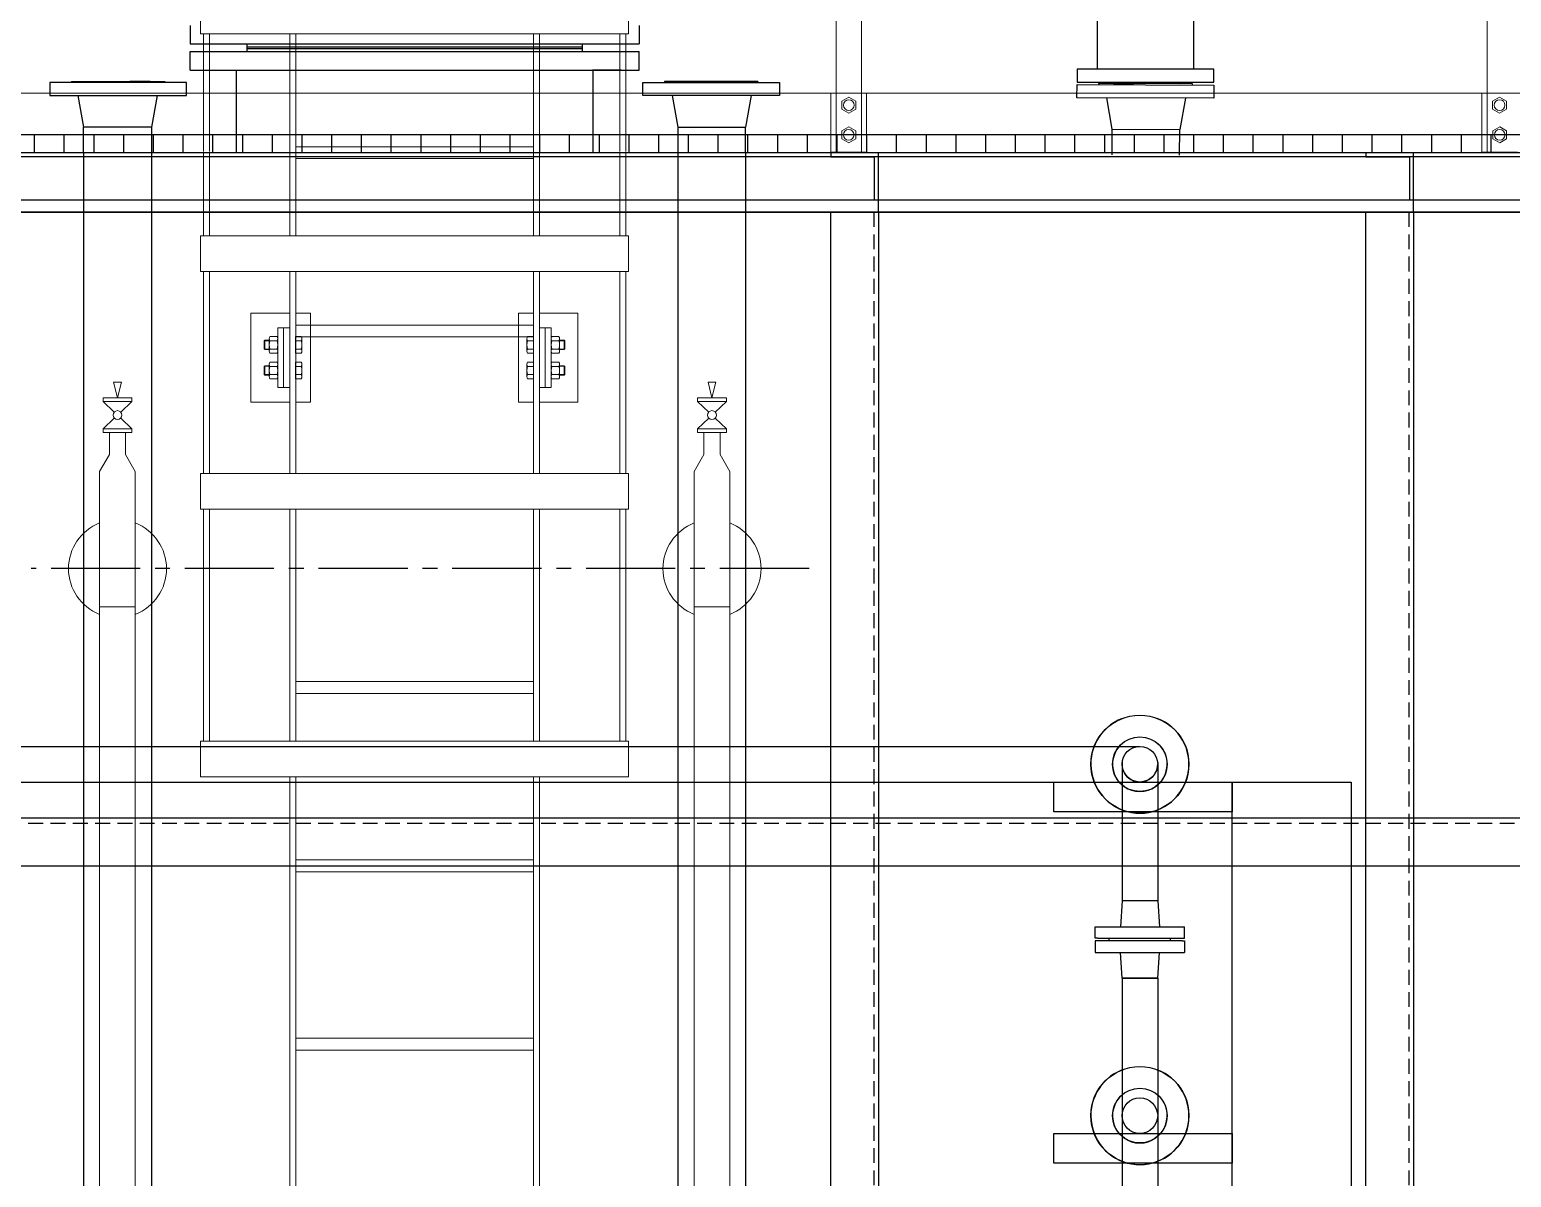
# Model space of a CAD drawing. Header units: millimetres. Extents: x 115735 to 194929, y 30422 to 45272.
# Drawn here: x 183143 to 185635, y 40977 to 42908 of the extents above; entities that cross this region are included whole.
import ezdxf

# ---------------------------------------------------------------- set-up
doc = ezdxf.new("R2010")
doc.units = ezdxf.units.MM
doc.linetypes.add('CENTER2', pattern=[1.125, 0.75, -0.125, 0.125, -0.125])
doc.linetypes.add('DASHED2', pattern=[0.375, 0.25, -0.125])
doc.layers.add('ST_GL_WELDING SYMBOL', color=6, linetype='Continuous', lineweight=13)
doc.layers.add('ST_MA_EQUI', color=7, linetype='Continuous', lineweight=15)

msp = doc.modelspace()

# ---------------------------------------------------------------- linework, layer by layer
at = {"color": 8, "lineweight": -3, "ltscale": 10}
for p, q in [((184938.4, 43125.4), (184938.4, 42841.3)), ((185100.7, 43125.4), (185100.7, 42841.3)), ((183413.1, 42914.8), (183413.1, 42883.8)), ((184168.1, 42914.8), (184168.1, 42883.8)), ((183413.1, 42883.8), (184168.1, 42883.8)), ((183413.1, 42870.8), (184168.1, 42870.8)), ((183413.1, 42839.8), (183413.1, 42870.8)), ((183508.6, 42870.8), (183508.6, 42883.8)), ((183508.6, 42878.8), (184072.6, 42878.8)), ((183508.6, 42875.8), (184072.6, 42875.8)), ((184072.6, 42870.8), (184072.6, 42883.8)), ((184168.1, 42839.8), (184168.1, 42870.8)), ((183490.6, 42700.8), (183490.6, 42839.8)), ((184137.8, 42839.8), (184089.8, 42839.8)), ((185134.6, 42841.3), (184904.6, 42841.3)), ((184904.6, 42841.3), (184904.6, 42819.3)), ((185134.6, 42819.3), (185134.6, 42841.3)), ((184904.5, 42793.3), (184904.6, 42815.3)), ((184904.6, 42819.3), (185134.6, 42819.3)), ((184904.6, 42815.3), (185134.6, 42814.6)), ((184941.1, 42817.3), (184941.1, 42819.3)), ((185098.1, 42817.3), (184941.1, 42817.3)), ((185098.1, 42816.7), (184941.1, 42817.2)), ((184941.1, 42817.2), (184941.1, 42815.2)), ((185098.1, 42816.7), (184941.1, 42817.2)), ((185077.6, 42816.8), (184963.6, 42817.1)), ((184965.7, 42817.3), (184999.7, 42817.3)), ((184965.7, 42817.1), (184999.7, 42817)), ((185098.1, 42817.3), (185098.1, 42819.3)), ((185134.6, 42814.6), (185134.5, 42792.6)), ((185134.5, 42792.6), (184904.5, 42793.3)), ((184954, 42793.1), (184963.3, 42740.1)), ((185087, 42792.7), (185077.3, 42739.8)), ((184963.3, 42740.1), (184963.2, 42697.1)), ((184963.3, 42740.1), (185077.3, 42739.8)), ((185077.2, 42696.8), (185077.3, 42739.8)), ((183490.6, 42700.8), (184090.6, 42700.8))]:
    msp.add_line(p, q, dxfattribs=at)
at = {"color": 8, "lineweight": -3, "ltscale": 10, "extrusion": (1.22461e-16, 0, -1)}
for p, q in [((184168.1, 42839.8), (184168.1, 42868.3)), ((183413.1, 42839.8), (184168.1, 42839.8)), ((184090.6, 42700.8), (184090.6, 42839.8))]:
    msp.add_line(p, q, dxfattribs=at)
at = {"lineweight": -3, "ltscale": 10}
for p, q in [((183213.1, 42820.8), (183370.1, 42820.8)), ((183213.1, 42820.8), (183370.1, 42820.8)), ((183213.1, 42820.8), (183213.1, 42818.8)), ((183233.6, 42820.8), (183347.6, 42820.8)), ((183345.5, 42820.8), (183311.5, 42820.8)), ((183370.1, 42820.8), (183370.1, 42818.8)), ((184367.6, 42820.8), (184210.6, 42820.8)), ((184210.6, 42820.8), (184210.6, 42818.8)), ((184367.6, 42820.8), (184210.6, 42820.8)), ((184347.1, 42820.8), (184233.1, 42820.8)), ((184235.3, 42820.8), (184269.3, 42820.8)), ((184367.6, 42820.8), (184367.6, 42818.8)), ((183406.6, 42818.8), (183176.6, 42818.8)), ((183176.6, 42818.8), (183176.6, 42796.8)), ((183176.6, 42796.8), (183406.6, 42796.8)), ((183224.1, 42796.8), (183233.6, 42743.8)), ((183357.1, 42796.8), (183347.6, 42743.8)), ((183406.6, 42796.8), (183406.6, 42818.8)), ((184174.1, 42818.8), (184404.1, 42818.8)), ((184174.1, 42796.8), (184174.1, 42818.8)), ((184404.1, 42796.8), (184174.1, 42796.8)), ((184223.6, 42796.8), (184233.1, 42743.8)), ((184356.6, 42796.8), (184347.1, 42743.8)), ((184404.1, 42818.8), (184404.1, 42796.8)), ((183233.6, 42700.8), (183233.6, 42743.8)), ((183347.6, 42743.8), (183233.6, 42743.8)), ((183347.6, 42743.8), (183347.6, 42700.8)), ((184233.1, 42743.8), (184233.1, 42700.8)), ((184233.1, 42743.8), (184347.1, 42743.8)), ((184347.1, 42700.8), (184347.1, 42743.8))]:
    msp.add_line(p, q, dxfattribs=at)
at = {"color": 8}
for p, q in [((185098.1, 42816.7), (185098.1, 42814.7)), ((185730.6, 42730.8), (181850.6, 42730.8)), ((183150.6, 42730.8), (183150.6, 42700.8)), ((183200.6, 42730.8), (183200.6, 42700.8)), ((183250.6, 42730.8), (183250.6, 42700.8)), ((183300.6, 42730.8), (183300.6, 42700.8)), ((183350.6, 42730.8), (183350.6, 42700.8)), ((183400.6, 42730.8), (183400.6, 42700.8)), ((183450.6, 42730.8), (183450.6, 42700.8)), ((183500.6, 42730.8), (183500.6, 42700.8)), ((183550.6, 42730.8), (183550.6, 42700.8)), ((183600.6, 42730.8), (183600.6, 42700.8)), ((183650.6, 42730.8), (183650.6, 42700.8)), ((183700.6, 42730.8), (183700.6, 42700.8)), ((183750.6, 42730.8), (183750.6, 42700.8)), ((183800.6, 42730.8), (183800.6, 42700.8)), ((183850.6, 42730.8), (183850.6, 42700.8)), ((183900.6, 42730.8), (183900.6, 42700.8)), ((183950.6, 42730.8), (183950.6, 42700.8)), ((184000.6, 42730.8), (184000.6, 42700.8)), ((184050.6, 42730.8), (184050.6, 42700.8)), ((184100.6, 42730.8), (184100.6, 42700.8)), ((184150.6, 42730.8), (184150.6, 42700.8)), ((184200.6, 42730.8), (184200.6, 42700.8)), ((184250.6, 42730.8), (184250.6, 42700.8)), ((184300.6, 42730.8), (184300.6, 42700.8)), ((184350.6, 42730.8), (184350.6, 42700.8)), ((184400.6, 42730.8), (184400.6, 42700.8)), ((184450.6, 42730.8), (184450.6, 42700.8)), ((184500.6, 42730.8), (184500.6, 42700.8)), ((184550.6, 42730.8), (184550.6, 42700.8)), ((184600.6, 42730.8), (184600.6, 42700.8)), ((184650.6, 42730.8), (184650.6, 42700.8)), ((184700.6, 42730.8), (184700.6, 42700.8)), ((184750.6, 42730.8), (184750.6, 42700.8)), ((184800.6, 42730.8), (184800.6, 42700.8)), ((184850.6, 42730.8), (184850.6, 42700.8)), ((184900.6, 42730.8), (184900.6, 42700.8)), ((184950.6, 42730.8), (184950.6, 42700.8)), ((185000.6, 42730.8), (185000.6, 42700.8)), ((185050.6, 42730.8), (185050.6, 42700.8)), ((185100.6, 42730.8), (185100.6, 42700.8)), ((185150.6, 42730.8), (185150.6, 42700.8)), ((185200.6, 42730.8), (185200.6, 42700.8)), ((185250.6, 42730.8), (185250.6, 42700.8)), ((185300.6, 42730.8), (185300.6, 42700.8)), ((185350.6, 42730.8), (185350.6, 42700.8)), ((185400.6, 42730.8), (185400.6, 42700.8)), ((185450.6, 42730.8), (185450.6, 42700.8)), ((185500.6, 42730.8), (185500.6, 42700.8)), ((185550.6, 42730.8), (185550.6, 42700.8)), ((185600.6, 42730.8), (185600.6, 42700.8)), ((181770.6, 42700.8), (185810.6, 42700.8)), ((181850.6, 42700.8), (185730.6, 42700.8)), ((184490.6, 42700.8), (184490.6, 42693.8)), ((184490.6, 42700.8), (184570.6, 42700.8)), ((184550.6, 42700.8), (184490.6, 42700.8)), ((184570.6, 42600.8), (184570.6, 42700.8)), ((185390.6, 42700.8), (185390.6, 42693.8)), ((185390.6, 42700.8), (185470.6, 42700.8)), ((185470.6, 42600.8), (185470.6, 42700.8)), ((185645.6, 42700.8), (185585.6, 42700.8)), ((185803.6, 42693.8), (181777.6, 42693.8)), ((184490.6, 42693.8), (184563.6, 42693.8)), ((184563.6, 42693.8), (184563.6, 42620.8)), ((185390.6, 42693.8), (185463.6, 42693.8)), ((185463.6, 42693.8), (185463.6, 42620.8)), ((185810.6, 42620.8), (181770.6, 42620.8)), ((181770.6, 42600.8), (185810.6, 42600.8)), ((185710.6, 42600.8), (181870.6, 42600.8)), ((184490.6, 39600.8), (184490.6, 42600.8)), ((184490.6, 42600.8), (184570.6, 42600.8)), ((184570.6, 42600.8), (184570.6, 39600.8)), ((185390.6, 39600.8), (185390.6, 42600.8)), ((185390.6, 42600.8), (185470.6, 42600.8)), ((185470.6, 42600.8), (185470.6, 39600.8)), ((185790.6, 41580.8), (181790.6, 41580.8)), ((181790.6, 41500.8), (185790.6, 41500.8))]:
    msp.add_line(p, q, dxfattribs=at)
at = {"color": 4}
for p, q in [((183233.6, 42700.8), (183233.6, 40100.8)), ((183347.6, 42700.8), (183347.6, 40366.1)), ((184233.1, 42700.8), (184233.1, 40100.8)), ((184347.1, 42700.8), (184347.1, 40366.1))]:
    msp.add_line(p, q, dxfattribs=at)
at = {"color": 8, "linetype": 'DASHED2', "ltscale": 100}
for p, q in [((185690.6, 42600.8), (181890.6, 42600.8)), ((184562.6, 42600.8), (184562.6, 39600.8)), ((185462.6, 42600.8), (185462.6, 39600.8)), ((181790.6, 41572.8), (185790.6, 41572.8))]:
    msp.add_line(p, q, dxfattribs=at)
at = {"color": 8, "linetype": 'CENTER2', "ltscale": 200}
msp.add_line((184453.8, 42000.8), (183145.3, 42000.8), dxfattribs=at)
at = {"color": 2}
for p, q in [((182571, 41701.8), (185010.3, 41701.8)), ((184980.3, 41674.9), (184980.3, 41441.9)), ((185040.3, 41674.9), (185040.3, 41441.9)), ((182571, 41641.8), (185010.3, 41641.8)), ((184980.3, 41311.5), (185040.3, 41311.5)), ((184980.3, 41311.5), (184980.3, 40850.7)), ((185040.3, 41311.5), (185040.3, 40850.7))]:
    msp.add_line(p, q, dxfattribs=at)
for points in [[(185165.6, 41591.8), (184865.6, 41591.8), (184865.6, 41641.8), (185165.6, 41641.8)], [(185365.6, 39600.8), (185165.6, 39600.8), (185165.6, 41641.8), (185365.6, 41641.8)], [(185165.7, 41000.4), (184865.7, 41000.4), (184865.7, 41050.4), (185165.7, 41050.4)]]:
    msp.add_lwpolyline(points, close=True, dxfattribs=at)
for points in [[(185040.6, 41441.9), (185010.6, 41441.9), (185007.2, 41441.9), (185003.9, 41441.9), (185000.5, 41441.9), (184997.1, 41441.9), (184993.8, 41441.9), (184990.4, 41441.9), (184987, 41441.9), (184983.7, 41441.9), (184980.3, 41441.9), (184980.3, 41441.9), (184977.5, 41398.4)], [(185040.6, 41441.9), (185043.4, 41398.4)], [(184935.4, 41378.8), (184935.4, 41398.4)], [(184935.4, 41398.4), (184939.6, 41398.4)], [(184939.6, 41378.8), (184935.4, 41378.8), (184935.4, 41378.8), (184935.4, 41397)], [(184935.4, 41374.6), (184935.4, 41355)], [(184939.6, 41374.6), (184935.4, 41374.6)], [(184939.6, 41398.4), (184952.3, 41398.4)], [(184939.6, 41378.8), (184952.3, 41378.8)], [(184952.3, 41374.6), (184939.6, 41374.6)], [(184952.3, 41398.4), (184973.3, 41398.4)], [(184952.3, 41378.8), (184973.3, 41378.8)], [(184973.3, 41374.6), (184952.3, 41374.6)], [(184957.9, 41378.8), (184957.9, 41374.6)], [(184997.1, 41374.6), (184957.9, 41374.6)], [(184973.3, 41398.4), (184997.1, 41398.4)], [(184973.3, 41378.8), (184997.1, 41378.8)], [(184997.1, 41374.6), (184973.3, 41374.6)], [(184997.1, 41398.4), (185023.8, 41398.4)], [(184997.1, 41378.8), (185023.8, 41378.8)], [(185023.8, 41374.6), (184997.1, 41374.6)], [(185023.8, 41374.6), (184997.1, 41374.6)], [(185023.8, 41398.4), (185047.6, 41398.4)], [(185023.8, 41378.8), (185047.6, 41378.8)], [(185047.6, 41374.6), (185023.8, 41374.6)], [(185061.6, 41374.6), (185023.8, 41374.6)], [(185047.6, 41398.4), (185067.2, 41398.4)], [(185047.6, 41378.8), (185067.2, 41378.8)], [(185067.2, 41374.6), (185047.6, 41374.6)], [(185061.6, 41374.6), (185061.6, 41378.8)], [(185067.2, 41398.4), (185081.2, 41398.4)], [(185067.2, 41378.8), (185081.2, 41378.8)], [(185081.2, 41374.6), (185067.2, 41374.6)], [(185081.2, 41378.8), (185085.4, 41378.8), (185085.4, 41378.8), (185085.4, 41398.4)], [(185081.2, 41398.4), (185085.4, 41398.4)], [(185081.2, 41378.8), (185085.4, 41378.8)], [(185081.2, 41374.6), (185085.4, 41374.6), (185085.4, 41374.6), (185085.4, 41355)], [(185085.4, 41378.8), (185085.4, 41397)], [(184935.4, 41355), (184939.6, 41355)], [(184939.6, 41355), (184952.3, 41355)], [(184952.3, 41355), (184973.3, 41355)], [(184973.3, 41355), (184997.1, 41355)], [(185013.9, 41311.5), (185010.6, 41311.5), (185007.2, 41311.5), (185003.9, 41311.5), (185000.5, 41311.5), (184997.1, 41311.5), (184993.8, 41311.5), (184990.4, 41311.5), (184987, 41311.5), (184983.7, 41311.5), (184980.3, 41311.5), (184980.3, 41311.5), (184977.5, 41355)], [(184997.1, 41355), (185023.8, 41355)], [(185023.8, 41355), (185047.6, 41355)], [(185040.6, 41311.5), (185043.4, 41355)], [(185047.6, 41355), (185067.2, 41355)], [(185067.2, 41355), (185081.2, 41355)], [(185081.2, 41355), (185085.4, 41355)], [(184980.3, 41311.5), (184983.7, 41311.5), (184987, 41311.5), (184990.4, 41311.5), (184993.8, 41311.5), (184997.1, 41311.5), (185000.5, 41311.5), (185003.9, 41311.5), (185007.2, 41311.5), (185010.6, 41311.5), (185013.9, 41311.5)], [(184985.9, 41311.5), (184983.1, 41311.5)], [(184994.3, 41311.5), (184991.5, 41311.5)], [(185004.1, 41311.5), (185002.7, 41311.5)], [(185006.9, 41311.5), (185004.1, 41311.5)], [(185016.7, 41311.5), (185013.9, 41311.5)], [(185029.4, 41311.5), (185016.7, 41311.5)], [(185025.2, 41311.5), (185019.6, 41311.5)], [(185019.6, 41311.5), (185025.2, 41311.5)], [(185030.8, 41311.5), (185029.4, 41311.5)], [(185030.8, 41311.5), (185040.6, 41311.5), (185040.6, 41311.5), (185030.8, 41311.5), (185030.8, 41311.5)], [(185036.4, 41311.5), (185035, 41311.5)]]:
    msp.add_lwpolyline(points, dxfattribs=at)
for centre, radius in [((185010.3, 41671.8), 82.5), ((185010.3, 41671.8), 46), ((185010.3, 41671.8), 30), ((185010.3, 41671.8), 30), ((185010.3, 41080.4), 82.5), ((185010.3, 41080.4), 46), ((185010.3, 41080.4), 30)]:
    msp.add_circle(centre, radius, dxfattribs=at)
for centre, radius, start, end in [((185010.3, 41671.8), 82.5, 111.3237, 69.243), ((185010.3, 41671.8), 46, 130.7057, 49.2943), ((185010.3, 41671.8), 30, 179.8676, 0.1324), ((185010.3, 41080.4), 82.5, 111.3237, 69.243), ((185010.3, 41080.4), 46, 130.7057, 49.2943)]:
    msp.add_arc(centre, radius, start, end, dxfattribs=at)
at = {"layer": 'ST_GL_WELDING SYMBOL', "color": 8, "ltscale": 3}
for p, q in [((184499.3, 42800.8), (184499.3, 42700.8)), ((184541.9, 42800.8), (184541.9, 42700.8)), ((185594.3, 42800.8), (185594.3, 42700.8))]:
    msp.add_line(p, q, dxfattribs=at)
at = {"layer": 'ST_GL_WELDING SYMBOL', "color": 8}
for centre in [(184520.8, 42780.8), (185615.4, 42780.8), (184520.6, 42730.8), (185615.6, 42730.8)]:
    msp.add_circle(centre, 9, dxfattribs=at)
at = {"layer": 'ST_MA_EQUI', "color": 8}
for p, q in [((184499.5, 43029.8), (184499.3, 42800.8)), ((184541.9, 43033.8), (184541.9, 42838.7)), ((185594.4, 43033.8), (185594.4, 42800.8)), ((183430.4, 42900.8), (183430.4, 42960.8)), ((184150.4, 42900.8), (184150.4, 42960.8)), ((183430.4, 42900.8), (184150.4, 42900.8)), ((183435.4, 42900.8), (183435.4, 42760.8)), ((183435.4, 42900.8), (183435.4, 42702.8)), ((183445.4, 42900.8), (183445.4, 42760.8)), ((183445.4, 42900.8), (183445.4, 42702.8)), ((183580.4, 42700.8), (183580.4, 42900.8)), ((183590.4, 42700.8), (183590.4, 42900.8)), ((183990.4, 42700.8), (183990.4, 42900.8)), ((184000.4, 42700.8), (184000.4, 42900.8)), ((184135.4, 42900.8), (184135.4, 42760.8)), ((184135.4, 42900.8), (184135.4, 42760.8)), ((184135.4, 42900.8), (184135.4, 42702.8)), ((184145.4, 42900.8), (184145.4, 42760.8)), ((184145.4, 42900.8), (184145.4, 42760.8)), ((184145.4, 42900.8), (184145.4, 42702.8)), ((184541.9, 42838.7), (184541.9, 42800.8)), ((185735.6, 42800.8), (181845.6, 42800.8)), ((184490.6, 42800.8), (184490.6, 42700.8)), ((184550.6, 42800.8), (184490.6, 42800.8)), ((184550.6, 42700.8), (184550.6, 42800.8)), ((185585.6, 42800.8), (185645.6, 42800.8)), ((185585.6, 42700.8), (185585.6, 42800.8)), ((184520.8, 42794.3), (184509.2, 42787.6)), ((184509.2, 42787.6), (184509.2, 42774.1)), ((184509.2, 42774.1), (184520.8, 42767.3)), ((184532.5, 42787.6), (184520.8, 42794.3)), ((184520.8, 42767.3), (184532.5, 42774.1)), ((184532.5, 42774.1), (184532.5, 42787.6)), ((185603.7, 42787.6), (185615.4, 42794.3)), ((185603.7, 42774.1), (185603.7, 42787.6)), ((185615.4, 42767.3), (185603.7, 42774.1)), ((185615.4, 42794.3), (185627.1, 42787.6)), ((185627.1, 42774.1), (185615.4, 42767.3)), ((185627.1, 42787.6), (185627.1, 42774.1)), ((184520.6, 42744.3), (184508.9, 42737.6)), ((184508.9, 42737.6), (184508.9, 42724.1)), ((184508.9, 42724.1), (184520.6, 42717.3)), ((184532.3, 42737.6), (184520.6, 42744.3)), ((184520.6, 42717.3), (184532.3, 42724.1)), ((184532.3, 42724.1), (184532.3, 42737.6)), ((185603.9, 42737.6), (185615.6, 42744.3)), ((185603.9, 42724.1), (185603.9, 42737.6)), ((185615.6, 42717.3), (185603.9, 42724.1)), ((185615.6, 42744.3), (185627.3, 42737.6)), ((185627.3, 42724.1), (185615.6, 42717.3)), ((185627.3, 42737.6), (185627.3, 42724.1)), ((181845.6, 42700.8), (185735.6, 42700.8)), ((183435.4, 42700.8), (183435.4, 42560.8)), ((183445.4, 42700.8), (183445.4, 42560.8)), ((183580.4, 42560.8), (183580.4, 42700.8)), ((183590.4, 42710.8), (183990.4, 42710.8)), ((183590.4, 42560.8), (183590.4, 42700.8)), ((183990.4, 42560.8), (183990.4, 42700.8)), ((184000.4, 42560.8), (184000.4, 42700.8)), ((184135.4, 42700.8), (184135.4, 42560.8)), ((184135.4, 42700.8), (184135.4, 42560.8)), ((184145.4, 42700.8), (184145.4, 42560.8)), ((184145.4, 42700.8), (184145.4, 42560.8)), ((183590.4, 42690.8), (183990.4, 42690.8)), ((183430.4, 42500.8), (183430.4, 42560.8)), ((183430.4, 42560.8), (184150.4, 42560.8)), ((184150.4, 42500.8), (184150.4, 42560.8)), ((183430.4, 42500.8), (184150.4, 42500.8)), ((183435.4, 42500.8), (183435.4, 42160.8)), ((183445.4, 42500.8), (183445.4, 42160.8)), ((183580.4, 42386.8), (183580.4, 42500.8)), ((183580.4, 42160.8), (183580.4, 42500.8)), ((183590.4, 42386.8), (183590.4, 42500.8)), ((183590.4, 42160.8), (183590.4, 42500.8)), ((183990.4, 42386.8), (183990.4, 42500.8)), ((183990.4, 42160.8), (183990.4, 42500.8)), ((184000.4, 42386.8), (184000.4, 42500.8)), ((184000.4, 42160.8), (184000.4, 42500.8)), ((184135.4, 42500.8), (184135.4, 42160.8)), ((184145.4, 42500.8), (184145.4, 42160.8)), ((183515.1, 42430.8), (183580.1, 42430.8)), ((183515.1, 42280.8), (183515.1, 42430.8)), ((183615.1, 42430.8), (183590.4, 42430.8)), ((183615.1, 42430.8), (183615.1, 42280.8)), ((183965.1, 42430.8), (183965.1, 42280.8)), ((183965.1, 42430.8), (183990.4, 42430.8)), ((184065.1, 42430.8), (184000.1, 42430.8)), ((184065.1, 42280.8), (184065.1, 42430.8)), ((183560.1, 42305.8), (183560.1, 42405.8)), ((183560.1, 42405.8), (183570.1, 42405.8)), ((183570.1, 42405.8), (183580.1, 42405.8)), ((183570.1, 42405.8), (183570.1, 42305.8)), ((183590.4, 42410.8), (183990.4, 42410.8)), ((184000.1, 42405.8), (184010.1, 42405.8)), ((184020.1, 42405.8), (184010.1, 42405.8)), ((184010.1, 42405.8), (184010.1, 42305.8)), ((184020.1, 42305.8), (184020.1, 42405.8)), ((183538.2, 42385.4), (183537.2, 42384.4)), ((183546, 42384.4), (183537.2, 42384.4)), ((183537.2, 42384.4), (183537.2, 42370.4)), ((183546, 42385.4), (183538.2, 42385.4)), ((183538.2, 42385.4), (183538.2, 42369.4)), ((183546, 42387.7), (183546, 42367)), ((183547.1, 42391.2), (183559, 42391.2)), ((183547.1, 42384.3), (183559, 42384.3)), ((183560.1, 42387.7), (183560.1, 42367)), ((183599.8, 42391.2), (183590.1, 42391.2)), ((183590.1, 42391.2), (183590.1, 42363.5)), ((183599.8, 42384.3), (183590.1, 42384.3)), ((183590.4, 42390.8), (183990.4, 42390.8)), ((183600.8, 42387.7), (183600.8, 42367)), ((183979.3, 42387.7), (183979.3, 42367)), ((183980.4, 42391.2), (183990.1, 42391.2)), ((183980.4, 42384.3), (183990.1, 42384.3)), ((183990.1, 42391.2), (183990.1, 42363.5)), ((184020.1, 42387.7), (184020.1, 42367)), ((184033.1, 42391.2), (184021.2, 42391.2)), ((184033.1, 42384.3), (184021.2, 42384.3)), ((184034.2, 42387.7), (184034.2, 42367)), ((184034.2, 42385.4), (184042, 42385.4)), ((184034.2, 42384.4), (184043, 42384.4)), ((184042, 42385.4), (184042, 42369.4)), ((184042, 42385.4), (184043, 42384.4)), ((184043, 42384.4), (184043, 42370.4)), ((183537.2, 42370.4), (183538.2, 42369.4)), ((183546, 42370.4), (183537.2, 42370.4)), ((183538.2, 42369.4), (183546, 42369.4)), ((183547.1, 42370.4), (183559, 42370.4)), ((183547.1, 42363.5), (183559, 42363.5)), ((183547.1, 42348.1), (183559, 42348.1)), ((183599.8, 42370.4), (183590.1, 42370.4)), ((183599.8, 42363.5), (183590.1, 42363.5)), ((183599.8, 42348.1), (183590.1, 42348.1)), ((183590.1, 42348.1), (183590.1, 42320.4)), ((183980.4, 42370.4), (183990.1, 42370.4)), ((183980.4, 42363.5), (183990.1, 42363.5)), ((183980.4, 42348.1), (183990.1, 42348.1)), ((183990.1, 42348.1), (183990.1, 42320.4)), ((184033.1, 42370.4), (184021.2, 42370.4)), ((184033.1, 42363.5), (184021.2, 42363.5)), ((184033.1, 42348.1), (184021.2, 42348.1)), ((184034.2, 42370.4), (184043, 42370.4)), ((184042, 42369.4), (184034.2, 42369.4)), ((184043, 42370.4), (184042, 42369.4)), ((183538.2, 42342.3), (183537.2, 42341.3)), ((183546, 42341.3), (183537.2, 42341.3)), ((183537.2, 42341.3), (183537.2, 42327.3)), ((183537.2, 42327.3), (183538.2, 42326.3)), ((183546, 42327.3), (183537.2, 42327.3)), ((183546, 42342.3), (183538.2, 42342.3)), ((183538.2, 42342.3), (183538.2, 42326.3)), ((183538.2, 42326.3), (183546, 42326.3)), ((183546, 42344.7), (183546, 42323.9)), ((183547.1, 42341.2), (183559, 42341.2)), ((183547.1, 42327.4), (183559, 42327.4)), ((183560.1, 42344.7), (183560.1, 42323.9)), ((183599.8, 42341.2), (183590.1, 42341.2)), ((183599.8, 42327.4), (183590.1, 42327.4)), ((183600.8, 42344.7), (183600.8, 42323.9)), ((183979.3, 42344.7), (183979.3, 42323.9)), ((183980.4, 42341.2), (183990.1, 42341.2)), ((183980.4, 42327.4), (183990.1, 42327.4)), ((184020.1, 42344.7), (184020.1, 42323.9)), ((184033.1, 42341.2), (184021.2, 42341.2)), ((184033.1, 42327.4), (184021.2, 42327.4)), ((184034.2, 42344.7), (184034.2, 42323.9)), ((184034.2, 42342.3), (184042, 42342.3)), ((184034.2, 42341.3), (184043, 42341.3)), ((184034.2, 42327.3), (184043, 42327.3)), ((184042, 42326.3), (184034.2, 42326.3)), ((184042, 42342.3), (184042, 42326.3)), ((184042, 42342.3), (184043, 42341.3)), ((184043, 42327.3), (184042, 42326.3)), ((184043, 42341.3), (184043, 42327.3)), ((183297.3, 42314.7), (183284, 42314.7)), ((183284, 42314.7), (183290.6, 42288.5)), ((183297.3, 42314.7), (183284, 42314.7)), ((183290.6, 42288.5), (183297.3, 42314.7)), ((183547.1, 42320.4), (183559, 42320.4)), ((183570.1, 42305.8), (183560.1, 42305.8)), ((183570.1, 42305.8), (183580.1, 42305.8)), ((183599.8, 42320.4), (183590.1, 42320.4)), ((183980.4, 42320.4), (183990.1, 42320.4)), ((184000.1, 42305.8), (184010.1, 42305.8)), ((184010.1, 42305.8), (184020.1, 42305.8)), ((184033.1, 42320.4), (184021.2, 42320.4)), ((184284, 42314.7), (184297.3, 42314.7)), ((184290.6, 42288.5), (184284, 42314.7)), ((184284, 42314.7), (184297.3, 42314.7)), ((184297.3, 42314.7), (184290.6, 42288.5)), ((183314.9, 42288.5), (183266.4, 42288.5)), ((183266.4, 42288.5), (183266.4, 42282.2)), ((183266.4, 42282.2), (183278.3, 42282.2)), ((183266.4, 42282.2), (183285.2, 42264.3)), ((183303, 42282.2), (183278.3, 42282.2)), ((183314.9, 42282.2), (183296.1, 42264.3)), ((183303, 42282.2), (183314.9, 42282.2)), ((183314.9, 42282.2), (183314.9, 42288.5)), ((183580.1, 42280.8), (183515.1, 42280.8)), ((183615.1, 42280.8), (183590.1, 42280.8)), ((183965.1, 42280.8), (183990.1, 42280.8)), ((184000.1, 42280.8), (184065.1, 42280.8)), ((184266.4, 42282.2), (184266.4, 42288.5)), ((184266.4, 42288.5), (184314.9, 42288.5)), ((184278.3, 42282.2), (184266.4, 42282.2)), ((184266.4, 42282.2), (184285.2, 42264.3)), ((184278.3, 42282.2), (184303, 42282.2)), ((184314.9, 42282.2), (184296.1, 42264.3)), ((184314.9, 42282.2), (184303, 42282.2)), ((184314.9, 42288.5), (184314.9, 42282.2)), ((183285.2, 42254), (183266.4, 42236.1)), ((183296.1, 42254), (183314.9, 42236.1)), ((184285.2, 42254), (184266.4, 42236.1)), ((184296.1, 42254), (184314.9, 42236.1)), ((183266.4, 42236.1), (183278.3, 42236.1)), ((183266.4, 42229.8), (183266.4, 42236.1)), ((183314.9, 42229.8), (183266.4, 42229.8)), ((183277.1, 42192.8), (183277.1, 42229.8)), ((183277.1, 42229.8), (183304.1, 42229.8)), ((183303, 42236.1), (183278.3, 42236.1)), ((183303, 42236.1), (183314.9, 42236.1)), ((183304.1, 42192.8), (183304.1, 42229.8)), ((183314.9, 42236.1), (183314.9, 42229.8)), ((184266.4, 42236.1), (184266.4, 42229.8)), ((184278.3, 42236.1), (184266.4, 42236.1)), ((184266.4, 42229.8), (184314.9, 42229.8)), ((184277.1, 42192.8), (184277.1, 42229.8)), ((184304.1, 42229.8), (184277.1, 42229.8)), ((184278.3, 42236.1), (184303, 42236.1)), ((184314.9, 42236.1), (184303, 42236.1)), ((184304.1, 42192.8), (184304.1, 42229.8)), ((184314.9, 42229.8), (184314.9, 42236.1)), ((183277.1, 42192.8), (183260.6, 42164.2)), ((183304.1, 42192.8), (183320.6, 42164.2)), ((184277.1, 42192.8), (184260.6, 42164.2)), ((184304.1, 42192.8), (184320.6, 42164.2)), ((183260.6, 42164.2), (183260.6, 39836.8)), ((183320.6, 42164.2), (183320.6, 39836.8)), ((183430.4, 42100.8), (183430.4, 42160.8)), ((183430.4, 42160.8), (184150.4, 42160.8)), ((184150.4, 42100.8), (184150.4, 42160.8)), ((184260.6, 42164.2), (184260.6, 39836.8)), ((184320.6, 42164.2), (184320.6, 39836.8)), ((183430.4, 42100.8), (184150.4, 42100.8)), ((183435.4, 42100.8), (183435.4, 41710.8)), ((183445.4, 42100.8), (183445.4, 41710.8)), ((183580.4, 41710.8), (183580.4, 42100.8)), ((183590.4, 41710.8), (183590.4, 42100.8)), ((183990.4, 41710.8), (183990.4, 42100.8)), ((184000.4, 41710.8), (184000.4, 42100.8)), ((184135.4, 42100.8), (184135.4, 42037.8)), ((184145.4, 42100.8), (184145.4, 42037.8)), ((184135.4, 42050.8), (184135.4, 41710.8)), ((184145.4, 42050.8), (184145.4, 41710.8)), ((183260.6, 41936.8), (183320.6, 41936.8)), ((184320.6, 41936.8), (184260.6, 41936.8)), ((183590.4, 41810.8), (183990.4, 41810.8)), ((183590.4, 41790.8), (183990.4, 41790.8)), ((183430.4, 41650.8), (183430.4, 41710.8)), ((183430.4, 41710.8), (184150.4, 41710.8)), ((184150.4, 41650.8), (184150.4, 41710.8)), ((183430.4, 41650.8), (184150.4, 41650.8)), ((183580.4, 41547.8), (183580.4, 41650.8)), ((183580.4, 39600.8), (183580.4, 41650.8)), ((183590.4, 39600.8), (183590.4, 41650.8)), ((183590.4, 41547.8), (183590.4, 41650.8)), ((183990.4, 39600.8), (183990.4, 41650.8)), ((184000.4, 39600.8), (184000.4, 41650.8)), ((183990.4, 41547.8), (183990.4, 41600.8)), ((184000.4, 41547.8), (184000.4, 41600.8)), ((183590.4, 41510.8), (183990.4, 41510.8)), ((183590.4, 41490.8), (183990.4, 41490.8)), ((183590.4, 41210.8), (183990.4, 41210.8)), ((183590.4, 41190.8), (183990.4, 41190.8))]:
    msp.add_line(p, q, dxfattribs=at)
for centre in [(183290.6, 42259.2), (184290.6, 42259.2)]:
    msp.add_circle(centre, 7.48, dxfattribs=at)
for centre, radius, start, end in [((183552.1, 42387.7), 6.13, 145.6158, 214.3842), ((183568.9, 42377.4), 22.9, 162.412, 197.588), ((183554, 42387.7), 6.13, 325.6158, 34.3842), ((183537.2, 42377.4), 22.9, 342.412, 17.588), ((183594.7, 42387.7), 6.13, 325.6158, 34.3842), ((183577.9, 42377.4), 22.9, 342.412, 17.588), ((183985.5, 42387.7), 6.13, 145.6158, 214.3842), ((184002.3, 42377.4), 22.9, 162.412, 197.588), ((184026.2, 42387.7), 6.13, 145.6158, 214.3842), ((184043, 42377.4), 22.9, 162.412, 197.588), ((184028.1, 42387.7), 6.13, 325.6158, 34.3842), ((184011.3, 42377.4), 22.9, 342.412, 17.588), ((183552.1, 42367), 6.13, 145.6158, 214.3842), ((183552.1, 42344.7), 6.13, 145.6158, 214.3842), ((183554, 42367), 6.13, 325.6158, 34.3842), ((183554, 42344.7), 6.13, 325.6158, 34.3842), ((183594.7, 42367), 6.13, 325.6158, 34.3842), ((183594.7, 42344.7), 6.13, 325.6158, 34.3842), ((183985.5, 42367), 6.13, 145.6158, 214.3842), ((183985.5, 42344.7), 6.13, 145.6158, 214.3842), ((184026.2, 42367), 6.13, 145.6158, 214.3842), ((184026.2, 42344.7), 6.13, 145.6158, 214.3842), ((184028.1, 42367), 6.13, 325.6158, 34.3842), ((184028.1, 42344.7), 6.13, 325.6158, 34.3842), ((183568.9, 42334.3), 22.9, 162.412, 197.588), ((183552.1, 42323.9), 6.13, 145.6158, 214.3842), ((183537.2, 42334.3), 22.9, 342.412, 17.588), ((183554, 42323.9), 6.13, 325.6158, 34.3842), ((183577.9, 42334.3), 22.9, 342.412, 17.588), ((183594.7, 42323.9), 6.13, 325.6158, 34.3842), ((184002.3, 42334.3), 22.9, 162.412, 197.588), ((183985.5, 42323.9), 6.13, 145.6158, 214.3842), ((184043, 42334.3), 22.9, 162.412, 197.588), ((184026.2, 42323.9), 6.13, 145.6158, 214.3842), ((184011.3, 42334.3), 22.9, 342.412, 17.588), ((184028.1, 42323.9), 6.13, 325.6158, 34.3842), ((183290.6, 42000.8), 82.5, 111.3237, 248.6763), ((183290.6, 42000.8), 82.5, 291.3237, 68.6763), ((184290.6, 42000.8), 82.5, 111.3237, 248.6763), ((184290.6, 42000.8), 82.5, 291.3237, 68.6763)]:
    msp.add_arc(centre, radius, start, end, dxfattribs=at)

doc.saveas('drawing.dxf')
